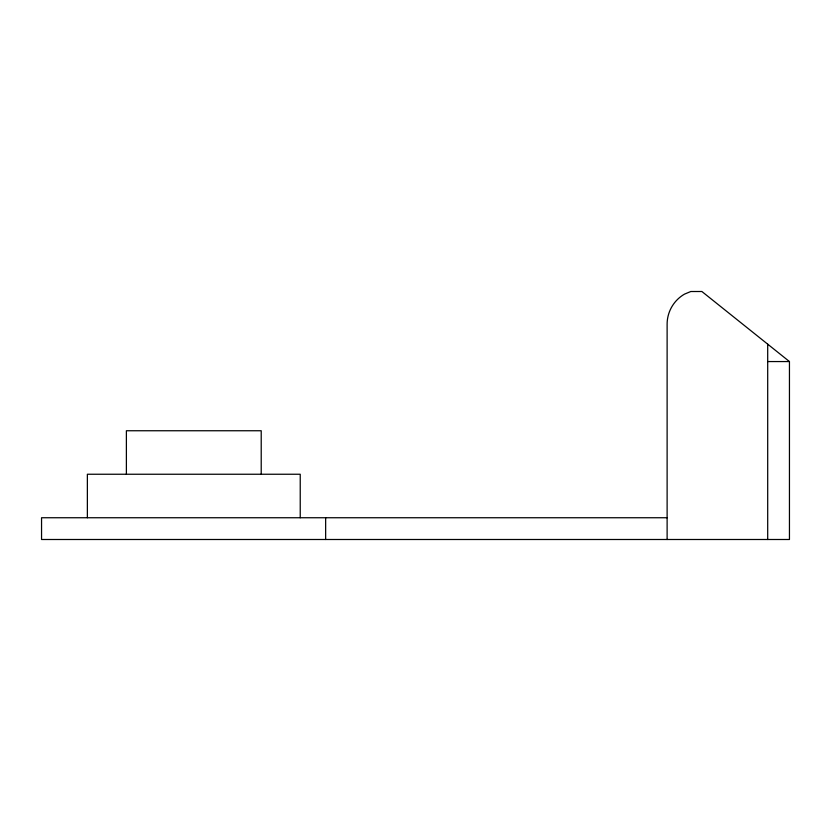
<?xml version="1.0" encoding="UTF-8"?>
<svg xmlns="http://www.w3.org/2000/svg" width="831" height="831" viewBox="0 0 831 831"><rect width="100%" height="100%" fill="white"/><g stroke="black" fill="none" stroke-linecap="round" stroke-linejoin="round"><path stroke-width="1.25" d="M767.699 361.558L789.45 361.558L789.45 539.496L41.55 539.496L41.55 517.744L667.116 517.744M789.45 361.558L701.873 291.504L690.8 291.515L684.495 294.132A34.767 34.767 0 0 0 667.116 324.235L667.116 539.496M767.699 344.159L767.699 539.496M325.648 517.744L325.648 539.496M300.23 517.744L300.23 474.241L87.369 474.241L87.369 517.744M261.214 474.241L261.214 430.749L126.385 430.749L126.385 474.241"/></g></svg>
